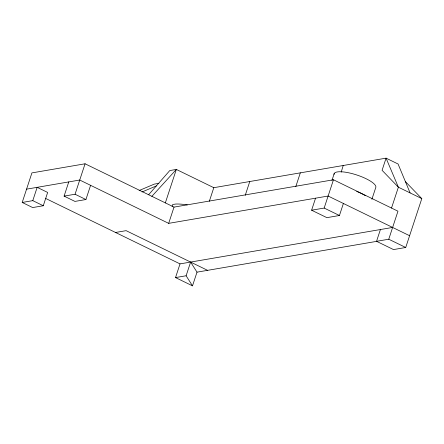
<?xml version="1.0" encoding="UTF-8"?>
<svg xmlns="http://www.w3.org/2000/svg" width="444" height="444" viewBox="0 0 444 444"><rect width="100%" height="100%" fill="white"/><g stroke="black" fill="none" stroke-linecap="round" stroke-linejoin="round"><path stroke-width="0.67" d="M341.225 172.117L343.195 165.501M22.2 202.458L32.789 200.644L37.163 187.335L47.652 192.441L43.279 205.75L32.69 207.564L22.2 202.458L31.918 172.899L85.07 163.786L174.015 207.109L333.466 179.776L397.968 211.194L388.755 239.222L376.54 241.314L380.414 229.542M90.587 185.331L85.92 199.534L74.953 201.41L64.091 196.12L68.759 181.918M64.091 196.12L75.053 194.239L85.07 163.786M165.323 202.941L176.34 169.436L213.797 187.684L386.075 158.153L398.068 163.997L410.09 192.901M172.089 206.449L172.727 204.495L175.769 204.04A38.178 10.268 18.2 0 1 187.29 204.889M26.573 189.15L79.726 180.036L168.67 223.36L174.015 207.109M192.502 285.847L186.114 275.768L190.615 262.077L197.003 272.155L192.502 285.847L175.524 277.583L180.025 263.891L392.624 227.445M209.329 201.282L213.797 187.684M245.243 195.31L249.783 181.513M295.787 186.647L300.322 172.849M343.395 203.469L339.444 215.501L326.878 217.654L311.605 210.212L315.556 198.185M331.929 180.475L334.243 173.438M311.605 210.212L324.164 208.058L333.466 179.776M371.9 199.278L375.685 187.762A21.956 5.905 18.2 0 0 356.16 174.781A21.956 5.905 18.2 0 0 334.038 174.453M391.519 208.053L398.373 187.196L386.075 158.153L382.079 170.307L398.373 187.196L421.8 198.607L405.727 247.486L393.517 249.578L376.54 241.314M148.657 194.716L169.763 170.568L176.34 169.436L151.876 196.337M139.116 190.543L154.307 184.11L158.935 183.317M142.041 191.969L156.355 185.914M115.523 232.473L126.113 230.658L207.587 270.341M168.67 223.36L328.122 196.032L409.601 235.714M197.003 272.155L376.906 241.32M175.524 277.583L186.114 275.768M388.755 239.222L405.727 247.486M324.164 208.058L339.444 215.501M75.053 194.239L85.92 199.534M45.782 198.501L180.025 263.891M32.789 200.644L43.279 205.75M405.5 181.718L421.8 198.607M356.699 191.425A21.956 5.905 18.2 0 1 365.406 195.704"/></g></svg>
